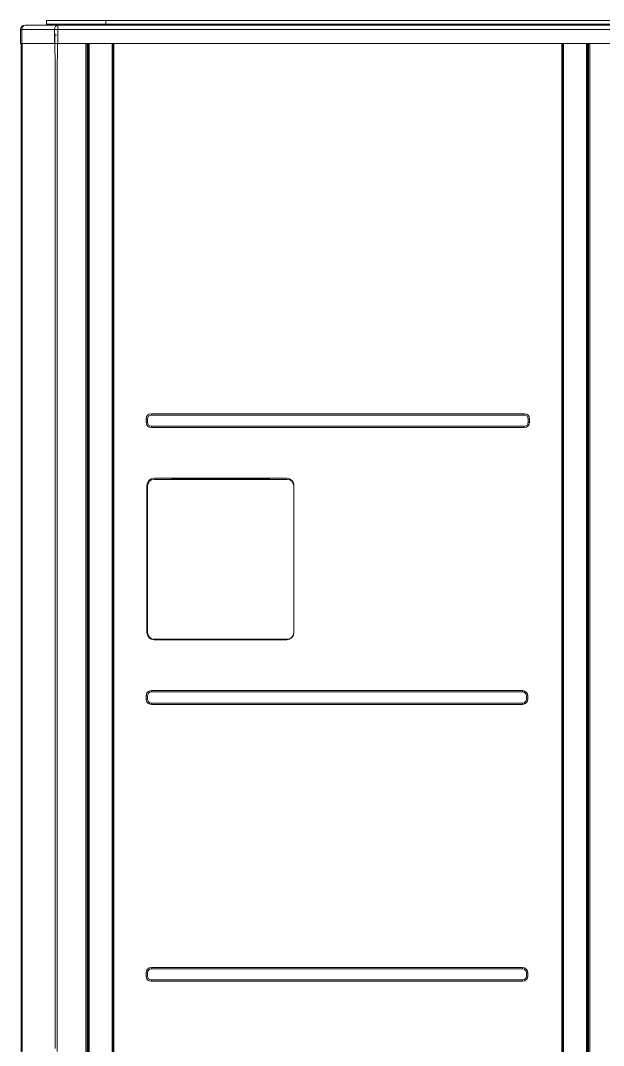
# Model space of a CAD drawing. Header units: millimetres. Extents: x 10547 to 11305, y 9897 to 10391.
# Drawn here: x 10902.28 to 10907.03, y 10154.77 to 10163.13 of the extents above; entities that cross this region are included whole.
import ezdxf

# ---------------------------------------------------------------- set-up
doc = ezdxf.new("R2010")
doc.units = ezdxf.units.MM
doc.layers.add('EHP', color=1, linetype='Continuous')
doc.layers.add('LG-AIRCON', color=240, linetype='Continuous')

# ---------------------------------------------------------------- blocks, each defined once
blk = doc.blocks.new('NEWUXB-1')
at = {"layer": 'LG-AIRCON', "color": 0, "linetype": 'Continuous', "lineweight": 13}
for p, q in [((-592.5, 1749.9), (-592.5, 1745.9)), ((-527.5, 1749.9), (-592.5, 1749.9)), ((-527.5, 1749.9), (-527.5, 1745.9)), ((527.2, 1749.9), (-527.5, 1749.9)), ((-620.9, 1724.9), (-620.9, 1739.9)), ((-620.9, 1739.9), (-619.4, 1739.9)), ((-583.7, 1739.9), (-619.4, 1739.9)), ((-619.4, 1739.9), (-619.4, 1724.9)), ((-615.9, 1744.9), (-580.2, 1744.9)), ((-592.5, 1745.9), (-527.5, 1745.9)), ((-583.7, 1724.9), (-583.7, 1739.9)), ((-580.2, 1739.9), (-583.7, 1739.9)), ((-580.2, 1744.9), (580.9, 1744.9)), ((-580.2, 1739.9), (-580.2, 1744.9)), ((-580.2, 1739.9), (-580.2, 1724.9)), ((580.9, 1739.9), (-580.2, 1739.9)), ((-543.7, 1745), (-543.7, 1744.9)), ((-543, 1745.7), (-539.5, 1745.7)), ((-541.3, 1745), (-541.3, 1744.9)), ((-539.5, 1744.9), (-539.5, 1745.7)), ((-539.5, 1745.7), (-539.5, 1745.7)), ((-538.5, 1745.7), (-538.5, 1744.9)), ((-538.5, 1745.7), (-538.5, 1745.7)), ((-535.1, 1745.7), (-538.5, 1745.7)), ((-536.7, 1745), (-536.7, 1744.9)), ((-534.4, 1745), (-534.4, 1744.9)), ((-534, 1745.9), (-534, 1745.9)), ((-527.5, 1745.9), (527.2, 1745.9)), ((-4.5, 1745), (-4.5, 1744.9)), ((-3.8, 1745.7), (-0.4, 1745.7)), ((-2.2, 1745), (-2.2, 1744.9)), ((-0.4, 1744.9), (-0.4, 1745.7)), ((-0.4, 1745.7), (-0.4, 1745.7)), ((0.6, 1745.7), (0.6, 1744.9)), ((0.6, 1745.7), (0.6, 1745.7)), ((4, 1745.7), (0.6, 1745.7)), ((2.4, 1745), (2.4, 1744.9)), ((4.7, 1745), (4.7, 1744.9)), ((-619.4, 1724.9), (-620.9, 1724.9)), ((-619.4, 1724.9), (-583.7, 1724.9)), ((-580.2, 1724.9), (-583.7, 1724.9)), ((-580.2, 1724.9), (580.9, 1724.9)), ((-549.5, 1.1), (-549.5, 1724.9)), ((-548, 1724.9), (-548, 1.6)), ((-547.5, 1724.9), (-547.5, 1647.1)), ((-547, 93.3), (-547, 1724.9)), ((-545.7, 1724.9), (-545.7, 93.3)), ((-520.5, 93.3), (-520.5, 1724.9)), ((-520, 93.3), (-520, 1724.9)), ((-518.7, 1724.9), (-518.7, 93.3)), ((-28.8, 93.3), (-28.8, 1724.9)), ((-27.5, 1724.9), (-27.5, 93.3)), ((-27, 1724.9), (-27, 93.3)), ((-1.8, 93.3), (-1.8, 1724.9)), ((-0.5, 1724.9), (-0.5, 93.3)), ((0, 1507), (0, 1724.9)), ((0.5, 93), (0.5, 1724.9)), ((1.8, 1724.9), (1.8, 93)), ((-548, 1647.1), (-547.5, 1647.1)), ((-547, 1647.1), (-547.5, 1647.1)), ((-548, 1617.1), (-547.5, 1617.1)), ((-547.5, 1617.1), (-547, 1617.1)), ((-547.5, 1617.1), (-547.5, 1463.1)), ((-547.5, 1432.1), (-547.5, 412.1)), ((-483.6, 1310.3), (-483.6, 1313.8)), ((-483.6, 1313.8), (-482.1, 1313.8)), ((-482.1, 1313.8), (-482.1, 1310.3)), ((-477.7, 1319.6), (-69.7, 1319.6)), ((-477.7, 1318.1), (-477.7, 1319.6)), ((-69.7, 1318.1), (-477.7, 1318.1)), ((-69.7, 1318.1), (-69.7, 1319.6)), ((-65.4, 1313.8), (-63.9, 1313.8)), ((-65.4, 1310.3), (-65.4, 1313.8)), ((-63.9, 1313.8), (-63.9, 1310.3)), ((-483.6, 1310.3), (-482.1, 1310.3)), ((-477.7, 1306), (-69.7, 1306)), ((-477.7, 1304.5), (-477.7, 1306)), ((-69.7, 1304.5), (-477.7, 1304.5)), ((-69.7, 1304.5), (-69.7, 1306)), ((-65.4, 1310.3), (-63.9, 1310.3)), ((-329.7, 1248.9), (-474.7, 1248.9)), ((-474.7, 1247.8), (-329.1, 1247.8)), ((-455.4, 1248.3), (-455.4, 1248.9)), ((-455.4, 1247.8), (-455.4, 1248.3)), ((-455.4, 1248.3), (-348.4, 1248.3)), ((-348.4, 1248.3), (-348.4, 1248.9)), ((-348.4, 1248.3), (-348.4, 1247.8)), ((-482.7, 1240.9), (-482.7, 1080.3)), ((-481.9, 1234.4), (-482.7, 1235.2)), ((-481.9, 1080), (-481.9, 1240.6)), ((-321.9, 1240.6), (-321.9, 1080)), ((-321.7, 1239.2), (-321.9, 1239.2)), ((-321.7, 1235.2), (-321.9, 1235)), ((-321.7, 1080.3), (-321.7, 1240.9)), ((-329.1, 1072.8), (-474.7, 1072.8)), ((-474.7, 1072.3), (-329.7, 1072.3)), ((-483.6, 1007.3), (-483.6, 1010.8)), ((-483.6, 1010.8), (-482.1, 1010.8)), ((-482.1, 1010.8), (-482.1, 1007.3)), ((-477.7, 1016.6), (-71.7, 1016.6)), ((-477.7, 1015.1), (-477.7, 1016.6)), ((-71.7, 1015.1), (-477.7, 1015.1)), ((-71.7, 1015.1), (-71.7, 1016.6)), ((-67.4, 1010.8), (-65.9, 1010.8)), ((-67.4, 1007.3), (-67.4, 1010.8)), ((-65.9, 1010.8), (-65.9, 1007.3)), ((-483.6, 1007.3), (-482.1, 1007.3)), ((-477.7, 1001.5), (-477.7, 1003)), ((-477.7, 1003), (-71.7, 1003)), ((-71.7, 1001.5), (-477.7, 1001.5)), ((-71.7, 1001.5), (-71.7, 1003)), ((-67.4, 1007.3), (-65.9, 1007.3)), ((-483.6, 704.3), (-483.6, 707.8)), ((-483.6, 707.8), (-482.1, 707.8)), ((-482.1, 707.8), (-482.1, 704.3)), ((-477.7, 713.6), (-71.7, 713.6)), ((-477.7, 712.1), (-477.7, 713.6)), ((-71.7, 712.1), (-477.7, 712.1)), ((-71.7, 712.1), (-71.7, 713.6)), ((-67.4, 707.8), (-65.9, 707.8)), ((-67.4, 704.3), (-67.4, 707.8)), ((-65.9, 707.8), (-65.9, 704.3)), ((-483.6, 704.3), (-482.1, 704.3)), ((-477.7, 698.5), (-477.7, 700)), ((-477.7, 700), (-71.7, 700)), ((-71.7, 698.5), (-477.7, 698.5)), ((-71.7, 698.5), (-71.7, 700)), ((-67.4, 704.3), (-65.9, 704.3))]:
    blk.add_line(p, q, dxfattribs=at)
for points in [[(-543.6, 1745.2), (-543.6, 1745.2), (-543.7, 1745.2), (-543.7, 1745.2), (-543.7, 1745.2), (-543.7, 1745.2), (-543.7, 1745.2), (-543.8, 1745.2), (-543.8, 1745.2), (-543.8, 1745.2), (-543.8, 1745.2), (-543.8, 1745.2), (-543.9, 1745.2), (-543.9, 1745.2), (-543.9, 1745.2), (-543.9, 1745.2), (-543.9, 1745.2), (-544, 1745.2), (-544, 1745.2), (-544, 1745.2), (-544, 1745.2), (-544.1, 1745.2), (-544.1, 1745.2), (-544.1, 1745.2), (-544.1, 1745.1), (-544.1, 1745.1), (-544.2, 1745.1), (-544.2, 1745.1), (-544.2, 1745.1), (-544.2, 1745.1), (-544.2, 1745.1), (-544.3, 1745.1), (-544.3, 1745.1), (-544.3, 1745.1), (-544.3, 1745.1), (-544.3, 1745.1), (-544.4, 1745.1), (-544.4, 1745), (-544.4, 1745), (-544.4, 1745), (-544.4, 1745), (-544.5, 1745), (-544.5, 1745), (-544.5, 1745), (-544.5, 1745), (-544.6, 1745), (-544.6, 1745), (-544.6, 1744.9), (-544.6, 1744.9), (-544.6, 1744.9), (-544.7, 1744.9)], [(-543.4, 1745.5), (-543.4, 1745.6), (-543.4, 1745.6), (-543.4, 1745.6), (-543.5, 1745.6), (-543.5, 1745.6), (-543.5, 1745.6), (-543.5, 1745.6), (-543.5, 1745.6), (-543.5, 1745.6), (-543.6, 1745.7), (-543.6, 1745.7), (-543.6, 1745.7), (-543.6, 1745.7), (-543.6, 1745.7), (-543.7, 1745.7), (-543.7, 1745.7), (-543.7, 1745.7), (-543.7, 1745.7), (-543.7, 1745.7), (-543.7, 1745.7), (-543.8, 1745.7), (-543.8, 1745.8), (-543.8, 1745.8), (-543.8, 1745.8), (-543.8, 1745.8), (-543.9, 1745.8), (-543.9, 1745.8), (-543.9, 1745.8), (-543.9, 1745.8), (-543.9, 1745.8), (-543.9, 1745.8), (-544, 1745.8), (-544, 1745.8), (-544, 1745.8), (-544, 1745.8), (-544, 1745.8), (-544.1, 1745.8), (-544.1, 1745.8), (-544.1, 1745.8), (-544.1, 1745.8), (-544.1, 1745.8), (-544.2, 1745.8), (-544.2, 1745.8), (-544.2, 1745.8), (-544.2, 1745.8), (-544.2, 1745.8), (-544.2, 1745.8), (-544.3, 1745.8), (-544.3, 1745.8), (-544.3, 1745.8)], [(-543.7, 1745), (-543.7, 1745.1), (-543.6, 1745.2), (-543.6, 1745.3), (-543.6, 1745.4), (-543.5, 1745.4), (-543.5, 1745.5), (-543.4, 1745.5), (-543.4, 1745.5), (-543.3, 1745.6), (-543.3, 1745.6), (-543.2, 1745.6), (-543.2, 1745.6), (-543.1, 1745.6), (-543.1, 1745.7), (-543, 1745.7), (-543, 1745.7), (-542.9, 1745.7), (-542.9, 1745.7), (-542.8, 1745.7), (-542.8, 1745.7), (-542.7, 1745.7), (-542.7, 1745.7), (-542.6, 1745.7), (-542.6, 1745.7), (-542.5, 1745.7), (-542.5, 1745.7), (-542.4, 1745.7), (-542.3, 1745.7), (-542.3, 1745.7), (-542.2, 1745.7), (-542.2, 1745.7), (-542.1, 1745.7), (-542.1, 1745.7), (-542, 1745.7), (-542, 1745.7), (-541.9, 1745.7), (-541.9, 1745.6), (-541.8, 1745.6), (-541.8, 1745.6), (-541.7, 1745.6), (-541.7, 1745.6), (-541.6, 1745.5), (-541.6, 1745.5), (-541.5, 1745.5), (-541.5, 1745.4), (-541.4, 1745.4), (-541.4, 1745.3), (-541.4, 1745.2), (-541.4, 1745.1), (-541.3, 1745)], [(-541.3, 1745), (-541.3, 1745), (-541.3, 1745.1), (-541.3, 1745.1), (-541.3, 1745.2), (-541.3, 1745.2), (-541.3, 1745.2), (-541.2, 1745.3), (-541.2, 1745.3), (-541.2, 1745.3), (-541.1, 1745.4), (-541.1, 1745.4), (-541.1, 1745.4), (-541, 1745.4), (-541, 1745.4), (-541, 1745.5), (-540.9, 1745.5), (-540.9, 1745.5), (-540.9, 1745.5), (-540.8, 1745.5), (-540.8, 1745.5), (-540.7, 1745.6), (-540.7, 1745.6), (-540.7, 1745.6), (-540.6, 1745.6), (-540.6, 1745.6), (-540.5, 1745.6), (-540.5, 1745.6), (-540.4, 1745.6), (-540.4, 1745.6), (-540.4, 1745.6), (-540.3, 1745.6), (-540.3, 1745.6), (-540.2, 1745.7), (-540.2, 1745.7), (-540.2, 1745.7), (-540.1, 1745.7), (-540.1, 1745.7), (-540, 1745.7), (-540, 1745.7), (-540, 1745.7), (-539.9, 1745.7), (-539.9, 1745.7), (-539.8, 1745.7), (-539.8, 1745.7), (-539.7, 1745.7), (-539.7, 1745.7), (-539.7, 1745.7), (-539.6, 1745.7), (-539.6, 1745.7), (-539.5, 1745.7)], [(-538.5, 1745.7), (-538.5, 1745.7), (-538.5, 1745.7), (-538.4, 1745.7), (-538.4, 1745.7), (-538.3, 1745.7), (-538.3, 1745.7), (-538.2, 1745.7), (-538.2, 1745.7), (-538.2, 1745.7), (-538.1, 1745.7), (-538.1, 1745.7), (-538, 1745.7), (-538, 1745.7), (-538, 1745.7), (-537.9, 1745.7), (-537.9, 1745.7), (-537.8, 1745.7), (-537.8, 1745.6), (-537.7, 1745.6), (-537.7, 1745.6), (-537.7, 1745.6), (-537.6, 1745.6), (-537.6, 1745.6), (-537.5, 1745.6), (-537.5, 1745.6), (-537.5, 1745.6), (-537.4, 1745.6), (-537.4, 1745.6), (-537.3, 1745.6), (-537.3, 1745.5), (-537.3, 1745.5), (-537.2, 1745.5), (-537.2, 1745.5), (-537.1, 1745.5), (-537.1, 1745.5), (-537.1, 1745.4), (-537, 1745.4), (-537, 1745.4), (-537, 1745.4), (-536.9, 1745.4), (-536.9, 1745.3), (-536.9, 1745.3), (-536.8, 1745.3), (-536.8, 1745.2), (-536.8, 1745.2), (-536.8, 1745.2), (-536.8, 1745.1), (-536.7, 1745.1), (-536.7, 1745), (-536.7, 1745)], [(-536.7, 1745), (-536.7, 1745.1), (-536.7, 1745.2), (-536.7, 1745.3), (-536.6, 1745.4), (-536.6, 1745.4), (-536.5, 1745.5), (-536.5, 1745.5), (-536.4, 1745.5), (-536.4, 1745.6), (-536.3, 1745.6), (-536.3, 1745.6), (-536.2, 1745.6), (-536.2, 1745.6), (-536.1, 1745.7), (-536.1, 1745.7), (-536, 1745.7), (-536, 1745.7), (-535.9, 1745.7), (-535.9, 1745.7), (-535.8, 1745.7), (-535.8, 1745.7), (-535.7, 1745.7), (-535.7, 1745.7), (-535.6, 1745.7), (-535.6, 1745.7), (-535.5, 1745.7), (-535.5, 1745.7), (-535.4, 1745.7), (-535.4, 1745.7), (-535.3, 1745.7), (-535.3, 1745.7), (-535.2, 1745.7), (-535.2, 1745.7), (-535.1, 1745.7), (-535.1, 1745.7), (-535, 1745.7), (-535, 1745.6), (-534.9, 1745.6), (-534.9, 1745.6), (-534.8, 1745.6), (-534.8, 1745.6), (-534.7, 1745.5), (-534.7, 1745.5), (-534.6, 1745.5), (-534.6, 1745.4), (-534.5, 1745.4), (-534.5, 1745.3), (-534.4, 1745.2), (-534.4, 1745.1), (-534.4, 1745)], [(-534, 1745.9), (-534.1, 1745.9), (-534.1, 1745.9), (-534.1, 1745.9), (-534.1, 1745.9), (-534.1, 1745.9), (-534.2, 1745.9), (-534.2, 1745.9), (-534.2, 1745.9), (-534.2, 1745.9), (-534.2, 1745.9), (-534.3, 1745.9), (-534.3, 1745.9), (-534.3, 1745.9), (-534.3, 1745.9), (-534.3, 1745.9), (-534.3, 1745.9), (-534.4, 1745.9), (-534.4, 1745.9), (-534.4, 1745.9), (-534.4, 1745.9), (-534.4, 1745.9), (-534.5, 1745.9), (-534.5, 1745.9), (-534.5, 1745.8), (-534.5, 1745.8), (-534.5, 1745.8), (-534.5, 1745.8), (-534.6, 1745.8), (-534.6, 1745.8), (-534.6, 1745.8), (-534.6, 1745.8), (-534.6, 1745.8), (-534.7, 1745.8), (-534.7, 1745.8), (-534.7, 1745.8), (-534.7, 1745.8), (-534.7, 1745.8), (-534.7, 1745.8), (-534.8, 1745.8), (-534.8, 1745.8), (-534.8, 1745.8), (-534.8, 1745.7), (-534.8, 1745.7), (-534.8, 1745.7), (-534.9, 1745.7), (-534.9, 1745.7), (-534.9, 1745.7), (-534.9, 1745.7), (-534.9, 1745.7), (-534.9, 1745.7)], [(-4.5, 1745), (-4.5, 1745.1), (-4.5, 1745.2), (-4.5, 1745.3), (-4.4, 1745.4), (-4.4, 1745.4), (-4.3, 1745.5), (-4.3, 1745.5), (-4.2, 1745.5), (-4.2, 1745.6), (-4.1, 1745.6), (-4.1, 1745.6), (-4, 1745.6), (-4, 1745.6), (-3.9, 1745.7), (-3.9, 1745.7), (-3.8, 1745.7), (-3.8, 1745.7), (-3.7, 1745.7), (-3.7, 1745.7), (-3.6, 1745.7), (-3.6, 1745.7), (-3.5, 1745.7), (-3.5, 1745.7), (-3.4, 1745.7), (-3.4, 1745.7), (-3.3, 1745.7), (-3.3, 1745.7), (-3.2, 1745.7), (-3.2, 1745.7), (-3.1, 1745.7), (-3.1, 1745.7), (-3, 1745.7), (-3, 1745.7), (-2.9, 1745.7), (-2.8, 1745.7), (-2.8, 1745.7), (-2.7, 1745.6), (-2.7, 1745.6), (-2.6, 1745.6), (-2.6, 1745.6), (-2.5, 1745.6), (-2.5, 1745.5), (-2.4, 1745.5), (-2.4, 1745.5), (-2.4, 1745.4), (-2.3, 1745.4), (-2.3, 1745.3), (-2.2, 1745.2), (-2.2, 1745.1), (-2.2, 1745)], [(-2.2, 1745), (-2.2, 1745), (-2.2, 1745.1), (-2.2, 1745.1), (-2.2, 1745.2), (-2.2, 1745.2), (-2.1, 1745.2), (-2.1, 1745.3), (-2.1, 1745.3), (-2, 1745.3), (-2, 1745.4), (-2, 1745.4), (-1.9, 1745.4), (-1.9, 1745.4), (-1.9, 1745.4), (-1.8, 1745.5), (-1.8, 1745.5), (-1.8, 1745.5), (-1.7, 1745.5), (-1.7, 1745.5), (-1.6, 1745.5), (-1.6, 1745.6), (-1.6, 1745.6), (-1.5, 1745.6), (-1.5, 1745.6), (-1.4, 1745.6), (-1.4, 1745.6), (-1.4, 1745.6), (-1.3, 1745.6), (-1.3, 1745.6), (-1.2, 1745.6), (-1.2, 1745.6), (-1.1, 1745.6), (-1.1, 1745.7), (-1.1, 1745.7), (-1, 1745.7), (-1, 1745.7), (-0.9, 1745.7), (-0.9, 1745.7), (-0.9, 1745.7), (-0.8, 1745.7), (-0.8, 1745.7), (-0.7, 1745.7), (-0.7, 1745.7), (-0.7, 1745.7), (-0.6, 1745.7), (-0.6, 1745.7), (-0.5, 1745.7), (-0.5, 1745.7), (-0.4, 1745.7), (-0.4, 1745.7)], [(0.6, 1745.7), (0.6, 1745.7), (0.7, 1745.7), (0.7, 1745.7), (0.8, 1745.7), (0.8, 1745.7), (0.8, 1745.7), (0.9, 1745.7), (0.9, 1745.7), (1, 1745.7), (1, 1745.7), (1.1, 1745.7), (1.1, 1745.7), (1.1, 1745.7), (1.2, 1745.7), (1.2, 1745.7), (1.3, 1745.7), (1.3, 1745.7), (1.3, 1745.6), (1.4, 1745.6), (1.4, 1745.6), (1.5, 1745.6), (1.5, 1745.6), (1.6, 1745.6), (1.6, 1745.6), (1.6, 1745.6), (1.7, 1745.6), (1.7, 1745.6), (1.8, 1745.6), (1.8, 1745.6), (1.8, 1745.5), (1.9, 1745.5), (1.9, 1745.5), (2, 1745.5), (2, 1745.5), (2, 1745.5), (2.1, 1745.4), (2.1, 1745.4), (2.1, 1745.4), (2.2, 1745.4), (2.2, 1745.4), (2.2, 1745.3), (2.3, 1745.3), (2.3, 1745.3), (2.3, 1745.2), (2.3, 1745.2), (2.4, 1745.2), (2.4, 1745.1), (2.4, 1745.1), (2.4, 1745), (2.4, 1745)], [(2.4, 1745), (2.4, 1745.1), (2.4, 1745.2), (2.5, 1745.3), (2.5, 1745.4), (2.5, 1745.4), (2.6, 1745.5), (2.6, 1745.5), (2.7, 1745.5), (2.7, 1745.6), (2.8, 1745.6), (2.8, 1745.6), (2.9, 1745.6), (2.9, 1745.6), (3, 1745.7), (3, 1745.7), (3.1, 1745.7), (3.1, 1745.7), (3.2, 1745.7), (3.3, 1745.7), (3.3, 1745.7), (3.4, 1745.7), (3.4, 1745.7), (3.5, 1745.7), (3.5, 1745.7), (3.6, 1745.7), (3.6, 1745.7), (3.7, 1745.7), (3.7, 1745.7), (3.8, 1745.7), (3.8, 1745.7), (3.9, 1745.7), (3.9, 1745.7), (4, 1745.7), (4, 1745.7), (4.1, 1745.7), (4.1, 1745.7), (4.2, 1745.6), (4.2, 1745.6), (4.3, 1745.6), (4.3, 1745.6), (4.4, 1745.6), (4.4, 1745.5), (4.5, 1745.5), (4.5, 1745.5), (4.6, 1745.4), (4.6, 1745.4), (4.7, 1745.3), (4.7, 1745.2), (4.7, 1745.1), (4.7, 1745)], [(5.1, 1745.9), (5.1, 1745.9), (5.1, 1745.9), (5, 1745.9), (5, 1745.9), (5, 1745.9), (5, 1745.9), (5, 1745.9), (4.9, 1745.9), (4.9, 1745.9), (4.9, 1745.9), (4.9, 1745.9), (4.9, 1745.9), (4.8, 1745.9), (4.8, 1745.9), (4.8, 1745.9), (4.8, 1745.9), (4.8, 1745.9), (4.7, 1745.9), (4.7, 1745.9), (4.7, 1745.9), (4.7, 1745.9), (4.7, 1745.9), (4.6, 1745.8), (4.6, 1745.8), (4.6, 1745.8), (4.6, 1745.8), (4.6, 1745.8), (4.5, 1745.8), (4.5, 1745.8), (4.5, 1745.8), (4.5, 1745.8), (4.5, 1745.8), (4.5, 1745.8), (4.4, 1745.8), (4.4, 1745.8), (4.4, 1745.8), (4.4, 1745.8), (4.4, 1745.8), (4.3, 1745.8), (4.3, 1745.7), (4.3, 1745.7), (4.3, 1745.7), (4.3, 1745.7), (4.2, 1745.7), (4.2, 1745.7), (4.2, 1745.7), (4.2, 1745.7), (4.2, 1745.7), (4.2, 1745.7), (4.1, 1745.7)], [(-583.6, 1735.7), (-583.6, 1735.7), (-583.5, 1735.6), (-583.5, 1735.5), (-583.5, 1735.5), (-583.5, 1735.4), (-583.5, 1735.4), (-583.5, 1735.3), (-583.4, 1735.2), (-583.4, 1735.2), (-583.4, 1735.1), (-583.4, 1735.1), (-583.4, 1735), (-583.3, 1734.9), (-583.3, 1734.9), (-583.3, 1734.8), (-583.2, 1734.8), (-583.2, 1734.7), (-583.2, 1734.7), (-583.2, 1734.6), (-583.1, 1734.6), (-583.1, 1734.5), (-583.1, 1734.5), (-583, 1734.4), (-583, 1734.4), (-583, 1734.3), (-582.9, 1734.3), (-582.9, 1734.2), (-582.8, 1734.2), (-582.8, 1734.1), (-582.7, 1734.1), (-582.7, 1734.1), (-582.7, 1734), (-582.6, 1734), (-582.6, 1734), (-582.5, 1733.9), (-582.5, 1733.9), (-582.4, 1733.9), (-582.4, 1733.8), (-582.3, 1733.8), (-582.2, 1733.8), (-582.2, 1733.8), (-582.1, 1733.8), (-582.1, 1733.7), (-582, 1733.7), (-582, 1733.7), (-581.9, 1733.7), (-581.8, 1733.7), (-581.8, 1733.7), (-581.7, 1733.7), (-581.7, 1733.7)], [(-582.8, 624.9), (-582.8, 659.6), (-582.8, 694.2), (-582.8, 728.9), (-582.8, 763.5), (-582.8, 798.2), (-582.8, 832.9), (-582.8, 867.5), (-582.8, 902.2), (-582.8, 936.8), (-582.8, 971.5), (-582.8, 1006.1), (-582.8, 1040.8), (-582.8, 1075.5), (-582.8, 1110.1), (-582.8, 1144.8), (-582.8, 1179.4), (-582.8, 1214.1), (-582.8, 1248.7), (-582.8, 1283.4), (-582.8, 1318.1), (-582.8, 1352.7), (-582.8, 1387.4), (-582.8, 1422), (-582.8, 1456.7), (-582.8, 1491.3), (-582.8, 1526), (-582.8, 1560.7), (-582.8, 1595.3), (-582.8, 1630), (-582.8, 1664.6), (-582.8, 1694), (-583.4, 1733.2)], [(-620, 621.3), (-620, 655.8), (-620, 690.3), (-620, 724.7), (-620, 759.2), (-620, 793.6), (-620, 828.1), (-620, 862.6), (-620, 897), (-620, 931.5), (-620, 965.9), (-620, 1000.4), (-620, 1034.8), (-620, 1069.3), (-620, 1103.8), (-620, 1138.2), (-620, 1172.7), (-620, 1207.1), (-620, 1241.6), (-620, 1276.1), (-620, 1310.5), (-620, 1345), (-620, 1379.4), (-620, 1413.9), (-620, 1448.3), (-620, 1482.8), (-620, 1517.3), (-620, 1551.7), (-620, 1586.2), (-620, 1620.6), (-620, 1655.1), (-620, 1689.6), (-620, 1724.2)], [(-619.1, 1724.9), (-619.1, 1690.6), (-619.1, 1656.2), (-619.1, 1621.7), (-619.1, 1587.2), (-619.1, 1552.7), (-619.1, 1518.2), (-619.1, 1483.8), (-619.1, 1449.3), (-619.1, 1414.8), (-619.1, 1380.3), (-619.1, 1345.8), (-619.1, 1311.4), (-619.1, 1276.9), (-619.1, 1242.4), (-619.1, 1207.9), (-619.1, 1173.4), (-619.1, 1139), (-619.1, 1104.5), (-619.1, 1070), (-619.1, 1035.5), (-619.1, 1001), (-619.1, 966.6), (-619.1, 932.1), (-619.1, 897.6), (-619.1, 863.1), (-619.1, 828.6), (-619.1, 794.2), (-619.1, 759.7), (-619.1, 725.2), (-619.1, 690.7), (-619.1, 656.2), (-619.1, 621.7)], [(-580.6, 1724.9), (-580.7, 1690.5), (-580.7, 1656), (-580.7, 1621.6), (-580.7, 1587.1), (-580.7, 1552.6), (-580.7, 1518.1), (-580.7, 1483.6), (-580.7, 1449.2), (-580.7, 1414.7), (-580.7, 1380.2), (-580.7, 1345.7), (-580.7, 1311.3), (-580.7, 1276.8), (-580.7, 1242.3), (-580.7, 1207.8), (-580.7, 1173.3), (-580.7, 1138.9), (-580.7, 1104.4), (-580.7, 1069.9), (-580.7, 1035.4), (-580.7, 1001), (-580.7, 966.5), (-580.7, 932), (-580.7, 897.5), (-580.7, 863), (-580.7, 828.6), (-580.7, 794.1), (-580.7, 759.6), (-580.7, 725.1), (-580.7, 690.7), (-580.7, 656.2), (-580.7, 621.7)], [(-547.2, 1634.3), (-547.2, 1634.3), (-547.2, 1634.3), (-547.3, 1634.3), (-547.3, 1634.3), (-547.3, 1634.3), (-547.3, 1634.3), (-547.3, 1634.3), (-547.4, 1634.3), (-547.4, 1634.3), (-547.4, 1634.3), (-547.4, 1634.3), (-547.4, 1634.3), (-547.5, 1634.3), (-547.5, 1634.3), (-547.5, 1634.3), (-547.5, 1634.3), (-547.5, 1634.3), (-547.6, 1634.3), (-547.6, 1634.3), (-547.6, 1634.3), (-547.6, 1634.3), (-547.6, 1634.3), (-547.7, 1634.3), (-547.7, 1634.3), (-547.7, 1634.3), (-547.7, 1634.3), (-547.7, 1634.3), (-547.8, 1634.3), (-547.8, 1634.3), (-547.8, 1634.3), (-547.8, 1634.3), (-547.9, 1634.4), (-547.9, 1634.4), (-547.9, 1634.4), (-547.9, 1634.4), (-547.9, 1634.4), (-548, 1634.4), (-548, 1634.4), (-548, 1634.4), (-548, 1634.4), (-548, 1634.4), (-548.1, 1634.4), (-548.1, 1634.4), (-548.1, 1634.4), (-548.1, 1634.4), (-548.1, 1634.4), (-548.2, 1634.4), (-548.2, 1634.4), (-548.2, 1634.4), (-548.2, 1634.4)]]:
    blk.add_lwpolyline(points, dxfattribs=at)
for centre, radius, start, end in [((-615.9, 1739.9), 5, 90, 180), ((-591, 1743.9), 2, 30.0031, 149.996), ((-567.5, 1743.9), 2, 30.0031, 149.996), ((-543, 1745), 0.7, 159.7267, 188.2134), ((-543, 1745), 0.7, 90, 143.565), ((-535.1, 1745), 0.7, 41.8961, 90), ((-522.5, 1743.9), 2, 29.9982, 149.9962), ((-500.9, 1743.9), 2, 29.9982, 149.9962), ((-477.4, 1743.9), 2, 29.9982, 149.9962), ((-453.9, 1743.9), 2, 29.9982, 149.9962), ((-430.4, 1743.9), 2, 29.9982, 149.9962), ((-406.9, 1743.9), 2, 29.9982, 149.9962), ((-383.4, 1743.9), 2, 29.9982, 149.9962), ((-359.9, 1743.9), 2, 29.9982, 149.9962), ((-336.4, 1743.9), 2, 29.9982, 149.9962), ((-312.9, 1743.9), 2, 29.9982, 149.9962), ((-265.9, 1743.9), 2, 29.9982, 149.9962), ((-242.4, 1743.9), 2, 29.9982, 149.9962), ((-218.9, 1743.9), 2, 29.9982, 149.9962), ((-195.4, 1743.9), 2, 29.9982, 149.9962), ((-171.9, 1743.9), 2, 29.9982, 149.9962), ((-148.4, 1743.9), 2, 29.9982, 149.9962), ((-124.9, 1743.9), 2, 29.9982, 149.9962), ((-101.4, 1743.9), 2, 29.9982, 149.9962), ((-77.9, 1743.9), 2, 29.9982, 149.9962), ((-54.4, 1743.9), 2, 29.9982, 149.9962), ((-30.9, 1743.9), 2, 29.9982, 149.9962), ((-3.8, 1745), 0.7, 90, 156.2577), ((-3.8, 1745), 0.7, 159.7267, 188.2134), ((4, 1745), 0.7, 41.8961, 90), ((-477.7, 1313.8), 5.8, 90, 180), ((-477.7, 1313.8), 4.3, 90, 180), ((-69.7, 1313.8), 5.8, 0, 90), ((-69.7, 1313.8), 4.3, 0, 90), ((-477.7, 1310.3), 5.8, 180, 270), ((-477.7, 1310.3), 4.3, 180, 270), ((-69.7, 1310.3), 5.8, 270, 0), ((-69.7, 1310.3), 4.3, 270, 0), ((-474.7, 1240.9), 8, 90, 180), ((-474.7, 1240.6), 7.2, 90, 180), ((-329.7, 1240.9), 8, 0, 90), ((-329.1, 1240.6), 7.2, 0, 90), ((-474.7, 1080.3), 8, 180, 270), ((-474.7, 1080), 7.2, 180, 270), ((-329.7, 1080.3), 8, 270, 0), ((-329.1, 1080), 7.2, 270, 0), ((-477.7, 1010.8), 5.8, 90, 180), ((-477.7, 1010.8), 4.3, 90, 180), ((-71.7, 1010.8), 5.8, 0, 90), ((-71.7, 1010.8), 4.3, 0, 90), ((-477.7, 1007.3), 5.8, 180, 270), ((-477.7, 1007.3), 4.3, 180, 270), ((-71.7, 1007.3), 5.8, 270, 0), ((-71.7, 1007.3), 4.3, 270, 0), ((-477.7, 707.8), 5.8, 90, 180), ((-477.7, 707.8), 4.3, 90, 180), ((-71.7, 707.8), 5.8, 0, 90), ((-71.7, 707.8), 4.3, 0, 90), ((-477.7, 704.3), 5.8, 180, 270), ((-477.7, 704.3), 4.3, 180, 270), ((-71.7, 704.3), 5.8, 270, 0), ((-71.7, 704.3), 4.3, 270, 0)]:
    blk.add_arc(centre, radius, start, end, dxfattribs=at)
at = {"layer": 'LG-AIRCON', "color": 0, "linetype": 'Continuous', "lineweight": 13, "extrusion": (-3.88883e-06, 0, 1)}
for centre, start in [((-544, 1743.9, 1.4), 62.8373), ((-4.9, 1743.9, 1.4), 62.7298)]:
    blk.add_arc(centre, 2, start, 149.9867, dxfattribs=at)
at = {"layer": 'LG-AIRCON', "color": 0, "linetype": 'Continuous', "lineweight": 13, "extrusion": (-3.88889e-06, 0, 1)}
for centre, start, end in [((-534, 1743.9, 1.4), 89.9873, 117.1301), ((-534, 1743.9, 1.4), 29.9883, 89.9753), ((-534, 1743.9, 1.4), 29.9944, 89.9873), ((5.1, 1743.9, 1.4), 89.9873, 117.1352), ((5.1, 1743.9, 1.4), 29.9883, 89.9753), ((5.1, 1743.9, 1.4), 29.9944, 89.9873)]:
    blk.add_arc(centre, 2, start, end, dxfattribs=at)
at = {"layer": 'LG-AIRCON', "color": 0, "linetype": 'Continuous', "lineweight": 13}
for centre, major_axis, ratio, start_param, end_param in [((-615.9, 1739.9), (0, -5), 0.707107, 3.141593, 4.712389), ((-580.2, 1739.9), (0, -5), 0.707107, 3.141593, 4.712389), ((-544, 1743.9), (0, 2), 1, 0, 1.047225), ((-544, 1743.9), (0, 2), 1, 5.8092, 6.283185)]:
    blk.add_ellipse(centre, major_axis=major_axis, ratio=ratio, start_param=start_param, end_param=end_param, dxfattribs=at)
blk = doc.blocks.new('NEWUXA+UXB-1')
at = {"layer": 'EHP', "color": 0}
blk.add_blockref('NEWUXB-1', (0, 0), dxfattribs=at)

msp = doc.modelspace()

# ---------------------------------------------------------------- block references
at = {"layer": 'LG-AIRCON', "color": 1, "xscale": 0.007449840356167105, "yscale": 0.007449840356167105, "zscale": 0.007449840356167105}
msp.add_blockref('NEWUXA+UXB-1', (10906.9022, 10150.0887), dxfattribs=at)

doc.saveas('drawing.dxf')
